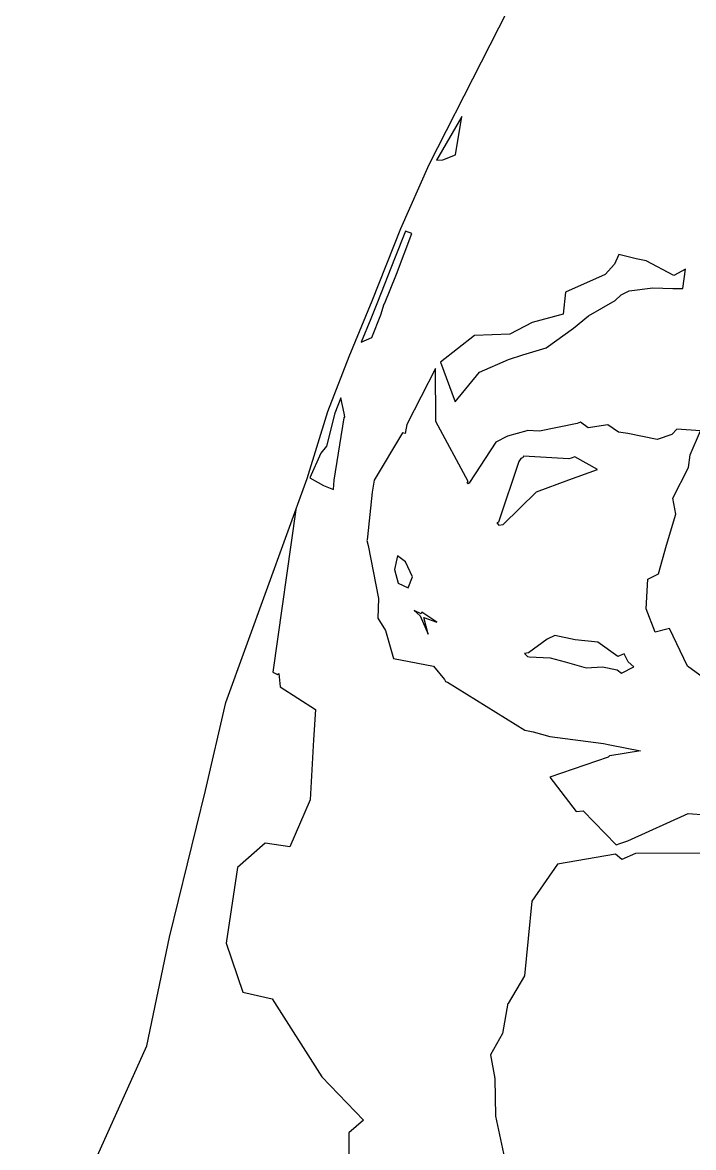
# Model space of a CAD drawing. Header units: metres. Extents: x 517023 to 519141, y 3924953 to 3927827.
# Drawn here: x 517684.4 to 517809.7, y 3925742.1 to 3925952.1 of the extents above; entities that cross this region are included whole.
import ezdxf

# ---------------------------------------------------------------- set-up
doc = ezdxf.new("R2010")
doc.units = ezdxf.units.M
doc.layers.add('C-TINN-BNDY', color=110, linetype='Continuous')
doc.layers.add('C-TOPO-MINR', color=8, linetype='Continuous')

msp = doc.modelspace()

# ---------------------------------------------------------------- linework, layer by layer
at = {"layer": 'C-TINN-BNDY', "color": 110, "linetype": 'Continuous', "lineweight": -3}
msp.add_polyline3d([(517684.43, 3925709.46, 1020.63), (517707.61, 3925761.04, 1020.57), (517711.87, 3925781.36, 1021.17), (517718.61, 3925808.72, 1021.41), (517722.37, 3925825.18, 1021.38), (517737.58, 3925867.02, 1022.1), (517741.43, 3925879.53, 1022.52), (517745.41, 3925889.75, 1022.49), (517749.71, 3925900.17, 1022.5), (517755.07, 3925913.69, 1022.51), (517760.31, 3925925.59, 1022.48), (517779.85, 3925963.99, 1022.32), (517795.89, 3925972.04, 1023.58), (517809.87, 3925972.58, 1024.27), (517833.68, 3925971.42, 1026.58), (517915.36, 3926016.25, 1029.07), (517921.47, 3926028.21, 1028.15), (517927.79, 3926040.29, 1028.15), (517937.11, 3926058.53, 1027.05), (517943.77, 3926072.11, 1027.91), (517962.24, 3926098.64, 1029.28)], dxfattribs=at)
at = {"layer": 'C-TOPO-MINR', "color": 8, "linetype": 'Continuous', "lineweight": -3}
for points, elevation in [([(517766.41, 3925934.58), (517761.69, 3925926.42), (517762.88, 3925926.47), (517762.88, 3925926.47), (517765.26, 3925927.42), (517766.41, 3925934.58)], 1022), ([(517753.85, 3925908.01), (517750.67, 3925899.89), (517749.46, 3925896.8), (517747.65, 3925892.45), (517749.64, 3925893.32), (517751.34, 3925897.57), (517751.31, 3925897.57), (517751.95, 3925899.62), (517751.98, 3925899.63), (517754.21, 3925905.11), (517757.08, 3925912.71), (517755.93, 3925913.2), (517753.85, 3925908.01)], 1022), ([(517782.17, 3925891.41), (517787.29, 3925895.08), (517790.08, 3925897.37), (517795.03, 3925900.25), (517796.2, 3925901.28), (517797.64, 3925902.06), (517802.06, 3925902.58), (517805.83, 3925902.49), (517807.69, 3925902.46), (517808.18, 3925906.07), (517805.98, 3925904.89), (517800.83, 3925907.6), (517798.95, 3925908.02), (517795.71, 3925908.83), (517794.93, 3925907.03), (517793.17, 3925905.09), (517785.76, 3925901.79), (517785.32, 3925897.69), (517779.59, 3925896.1), (517775.38, 3925893.91), (517768.83, 3925893.71), (517762.45, 3925888.74), (517765.22, 3925881.31), (517769.73, 3925886.87), (517775.12, 3925889.23), (517777.79, 3925890.05), (517782.17, 3925891.41)], 1024), ([(517742.45, 3925864.94), (517742.63, 3925866.67), (517744.49, 3925878.33), (517744.59, 3925878.49), (517744.47, 3925879.19), (517743.84, 3925882.04), (517742.76, 3925879.2), (517741.19, 3925873.04), (517740.13, 3925871.72), (517738.04, 3925867.09), (517740.6, 3925865.71), (517742.45, 3925864.94)], 1022), ([(517786.39, 3925866.75), (517791.78, 3925868.7), (517787.52, 3925871.03), (517786.87, 3925870.78), (517786.4, 3925870.69), (517777.97, 3925871.19), (517777.85, 3925870.86), (517777.6, 3925870.8), (517777.44, 3925870.72), (517777.1, 3925870.19), (517773.29, 3925858.86), (517772.99, 3925858.73), (517773.31, 3925858.25), (517774.12, 3925858.41), (517780.38, 3925864.49), (517786.39, 3925866.75)], 1026), ([(517756.42, 3925846.57), (517757.24, 3925848.66), (517755.93, 3925851.46), (517754.4, 3925852.56), (517753.87, 3925850.01), (517754.56, 3925847.47), (517756.42, 3925846.57)], 1026), ([(517759.32, 3925841.05), (517761.75, 3925840.16), (517758.99, 3925842.01), (517758.87, 3925841.71), (517757.52, 3925842.37), (517758.68, 3925841.34), (517760.14, 3925837.95), (517759.32, 3925841.05)], 1024), ([(517797.48, 3925832.74), (517796.73, 3925834.23), (517795.56, 3925833.75), (517791.79, 3925836.4), (517787.59, 3925836.88), (517783.8, 3925837.7), (517782.39, 3925837.01), (517778.86, 3925834.43), (517778.16, 3925834.34), (517778.7, 3925833.73), (517778.98, 3925833.69), (517782.9, 3925833.5), (517785.72, 3925832.79), (517789.62, 3925831.66), (517792.7, 3925831.83), (517795.44, 3925831.24), (517796.21, 3925830.65), (517798.57, 3925831.81), (517797.48, 3925832.74)], 1026)]:
    msp.add_lwpolyline(points, close=True, dxfattribs=dict(at, elevation=elevation))
for points, elevation in [([(517813.19, 3925828.62), (517808.55, 3925831.98), (517805.17, 3925838.96), (517802.54, 3925838.3), (517800.82, 3925842.64), (517801.15, 3925848.18), (517803.17, 3925849.22), (517804.65, 3925854.55), (517806.37, 3925860.31), (517805.84, 3925863.3), (517808.74, 3925869.02), (517809.03, 3925871.38), (517810.97, 3925875.86), (517806.54, 3925876.22), (517805.62, 3925875.23), (517802.91, 3925874.28), (517797.42, 3925875.37), (517795.66, 3925875.62), (517793.66, 3925877), (517790.03, 3925876.48), (517788.6, 3925877.5), (517787.98, 3925877.26), (517780.94, 3925875.85), (517778.62, 3925875.98), (517778.59, 3925875.89), (517774.96, 3925874.91), (517772.75, 3925873.78), (517767.89, 3925866.23), (517767.86, 3925866.14), (517767.78, 3925866.1), (517767.6, 3925866.02), (517767.42, 3925866.09), (517767.6, 3925866.44), (517761.57, 3925877.62), (517761.55, 3925887.5), (517756.17, 3925877.1), (517755.88, 3925875.38), (517755.39, 3925875.49), (517750.06, 3925866.69), (517749.69, 3925864.43), (517748.84, 3925856.11), (517748.76, 3925855.53), (517748.73, 3925855.39), (517748.97, 3925854.51), (517750.91, 3925844.56), (517750.77, 3925840.93), (517752.17, 3925838.62), (517753.7, 3925833.41), (517761.13, 3925831.96), (517763.18, 3925829.48), (517763.39, 3925829.1), (517763.75, 3925828.99), (517778.22, 3925820), (517779.73, 3925819.71), (517782.84, 3925818.82), (517792.9, 3925817.5), (517794.08, 3925817.25), (517799.8, 3925816.14), (517794.08, 3925815.18), (517793.97, 3925815.23), (517793.72, 3925814.96), (517782.88, 3925811.22), (517787.78, 3925804.82), (517787.78, 3925804.82), (517789.09, 3925804.91), (517795.25, 3925798.61), (517795.95, 3925798.84), (517797.43, 3925799.33), (517808.67, 3925804.43), (517812, 3925804.21)], 1024), ([(517735.46, 3925861.18), (517731.15, 3925830.85), (517732, 3925830.42), (517732.26, 3925830.56), (517732.53, 3925828.08), (517739.14, 3925823.88), (517738.74, 3925818.19), (517738.1, 3925806.98), (517734.31, 3925798.19), (517729.71, 3925798.93), (517724.58, 3925794.34), (517722.44, 3925780.25), (517722.44, 3925780.22), (517725.54, 3925771.07), (517731.01, 3925769.81), (517740.29, 3925755.29), (517748.09, 3925747.19), (517745.35, 3925744.84), (517745.27, 3925731.63)], 1022), ([(517818.54, 3925797.04), (517798.88, 3925797), (517796.28, 3925795.88), (517795.11, 3925796.86), (517784.32, 3925794.98), (517779.53, 3925788.1), (517778.13, 3925774.12), (517775.1, 3925768.98), (517775.04, 3925769.03), (517774.04, 3925763.39), (517771.76, 3925759.38), (517772.57, 3925754.94), (517772.7, 3925747.94), (517775.36, 3925735.75)], 1024)]:
    msp.add_lwpolyline(points, dxfattribs=dict(at, elevation=elevation))

doc.saveas('drawing.dxf')
